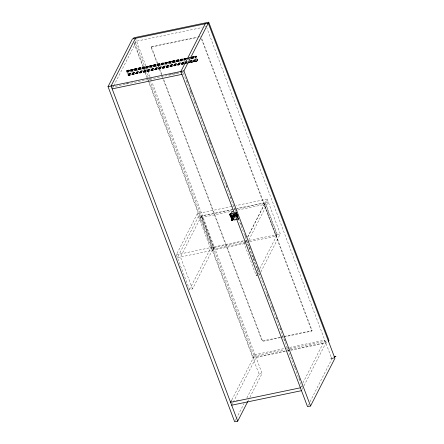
<?xml version="1.0" encoding="UTF-8"?>
<svg xmlns="http://www.w3.org/2000/svg" width="444" height="444" viewBox="0 0 444 444"><rect width="100%" height="100%" fill="white"/><g stroke="black" fill="none" stroke-linecap="round" stroke-linejoin="round"><path stroke-width="0.33" stroke-dasharray="2.22 1.67" d="M237.401 219.336L231.946 220.174L229.864 214.668L231.996 213.692L232.423 215.429C229.443 216.944 231.352 214.774 233.427 214.724L234.16 214.791M234.732 212.72C233.477 211.882 228.294 214.591 230.342 213.83L234.743 212.892M238.517 218.909L238.778 218.298L238.639 219.059M126.684 71.151L127.151 70.446L128.594 73.904L128.399 75.497L126.684 71.151L186.319 58.736M195.81 56.76L196.276 56.055L197.719 59.507L197.602 61.083L196.942 60.384L195.81 56.76L191.741 57.603M232.345 220.391L234.632 217.899L232.007 218.132L231.096 215.445M236.452 212.898L229.587 214.563L231.912 220.585L236.18 219.841M230.747 216.134L231.746 218.642L233.161 218.587L233.422 218.076C230.58 213.198 232.401 219.38 232.234 220.662L231.779 220.413L232.084 219.813L229.909 214.069M231.707 216.938L231.574 217.432L231.69 216.417L231.152 215.418L230.752 216.161L229.864 214.668L230.863 215.945L229.931 214.702L230.342 213.83L230.342 214.197L230.125 213.681L229.609 214.668L231.602 217.466L231.984 217.499L232.478 216.489M232.495 217.011L231.984 217.499L232.584 216.761M235.059 215.323L233.933 217.427L234.632 217.899L233.106 216.506L233.427 214.724L232.112 215.518L232.273 215.04L233.616 214.907M236.963 216.05L237.59 214.796C235.076 215.645 238.001 218.792 238.95 219.225M236.663 215.551L236.974 216.483L236.719 215.823M231.607 216.6L231.524 217.249L231.624 216.533M236.68 215.484L236.58 216.234L236.669 215.69M231.546 217.177L231.651 216.472L230.985 217.144M236.585 216.161L236.708 215.423M229.826 214.274L229.609 214.668L231.535 217.366L231.613 216.739M236.624 216.095L236.746 215.368L236.602 216.128M231.535 217.366L231.629 216.811M236.591 216.311L236.691 215.756M235.77 219.219L232.606 219.88L232.218 219.636L230.125 214.152M231.735 216.367L231.59 217.122L232.451 217.061M230.203 214.591L231.191 215.823L232.273 215.04L231.801 215.612M231.552 217.399L231.663 216.877L231.246 216.633M231.796 216.328L231.624 217.099L231.857 216.3M236.652 216.067L237.09 214.857L236.508 215.989M236.763 215.889L236.663 216.411L236.813 215.945L236.202 216.1M233.167 215.396L233.427 214.724L233.083 215.035M231.929 216.278L231.696 217.072L232.001 216.267M236.985 215.223L236.719 216.028L236.852 215.279L237.54 215.434L236.813 216.494L237.596 215.901L237.09 216.389M231.602 217.466L231.757 216.999M237.057 215.218L236.796 216.012L237.163 216.106M232.206 219.663C232.95 219.364 231.64 220.379 232.606 219.88M232.079 216.272L231.674 217.516L232.229 216.306M236.841 219.702L238.811 219.292L236.696 216.439L236.874 215.995M232.157 216.284L231.169 217.621M237.213 215.229L236.88 216.023L237.59 214.796L235.786 214.785M232.234 220.662L232.046 217.41L232.562 216.894M235.17 213.259L236.774 213.225L236.968 214.308M237.29 215.251L236.73 216.467M236.452 215.035C237.418 214.158 236.275 213.675 235.259 213.509M112.776 87.657L113.403 86.43M113.714 85.82L136.524 41.187L202.259 27.5M163.048 78.888L151.043 47.125L151.304 46.614L197.48 36.996M182.578 73.121L183.206 71.9M192.53 288.916L180.469 256.998L201.487 215.862L213.553 247.785L192.53 288.916L189.494 289.549L176.346 254.756L197.369 213.625L231.929 206.427M249.04 241.764L213.103 249.245L201.165 217.643L201.948 216.111L233.816 209.479M189.494 289.549L210.517 248.418L197.369 213.625M229.587 214.513L229.986 213.747M233.871 213.281L231.851 213.703L231.246 212.104L234.077 211.288M229.931 214.702L230.369 213.847M230.048 214.713L230.436 213.908M230.147 214.674L230.469 214.047M213.103 249.245L213.886 247.713L201.948 216.111M231.851 213.703L231.374 211.849M230.847 216.655L231.108 216.145M231.391 218.093L231.651 217.582L232.195 218.182L231.935 218.698M233.072 215.601L234.16 213.509M231.674 218.576L231.918 218.043M233.022 215.817L234.321 213.348M231.957 218.093L231.946 220.174L232.162 218.187M233.011 216.045L233.883 214.341M231.807 218.676L232.068 218.165M233.039 216.278L233.91 214.574M234.721 217.166L233.766 216.678C232.789 216.905 233.411 215.329 233.783 215.04M233.106 216.506L234.093 214.591M233.255 216.411L234.604 213.836M233.205 216.728L234.782 213.675M233.355 216.639L234.887 213.608M233.344 216.933L234.288 215.046L233.977 214.802L234.216 215.229M231.829 220.507L232.295 219.564M233.516 217.122L234.388 215.418M231.868 220.551L232.401 219.541M234.826 214.763L235.697 213.059L236.597 213.553L237.007 214.169L236.141 215.873M233.955 216.872L234.726 215.079M233.711 217.288L234.826 215.168M232.123 220.668L232.601 219.652M234.066 216.955L234.937 215.251M232.179 220.668L232.645 219.786M235.309 214.952L236.18 213.248M235.187 215.379L234.171 217.538L234.671 217.654M234.449 217.127L235.32 215.423M235.82 214.519L236.402 213.386M234.582 217.155L235.453 215.451M236.019 214.685L236.597 213.553M235.825 215.629L236.769 213.742M235.886 215.74L236.696 213.925M235.942 215.851L236.907 213.947M235.986 215.967L237.007 214.169L236.757 214.036M236.042 216.2L237.113 214.197M236.497 215.534L236.857 214.263M237.102 214.63L236.524 215.762L236.946 215.279M236.08 216.983L237.041 215.074M237.873 216.744L237.995 215.745L237.884 217.438L238.217 216.839L237.451 216.045L237.013 216.467M236.708 217.849L237.829 217.466L238.117 216.944L237.451 216.045M244.827 242.502L244.2 243.728L256.26 275.646L258.081 275.269M245.138 241.886L246.392 239.433M247.652 236.974L265.218 202.592L277.284 234.515L259.085 270.124M247.719 237.152L267.171 199.09L235.997 205.578M248.801 240.026L268.254 201.965L237.079 208.452M249.717 241.625L276.162 236.119L276.945 234.582L265.001 202.986L237.207 208.769M256.26 275.646L256.887 274.42M257.204 273.804L258.769 270.735M260.861 271.944L280.314 233.883L267.171 199.09M285.042 350.965L253.346 357.564L254.129 356.033L150.527 81.863M231.846 399.889L254.973 354.645L288.855 347.591M280.586 337.612L262.254 341.43L262.515 340.92L163.797 79.676M231.685 405.206L232.934 402.764M233.244 402.153L256.055 357.514L289.943 350.46M235.303 420.579L235.931 419.352M236.241 418.742L244.056 403.457M246.864 397.957L259.052 374.109L148.818 82.379M248.024 400.993L248.651 399.767M249.9 397.325L262.088 373.476L151.854 81.752M283.982 336.907L311.821 331.107L312.082 330.597L201.609 38.24M300.399 387.801L301.648 385.359M302.897 382.911L324.769 340.11L289.532 347.447M302.109 389.449L302.736 388.228M303.985 385.781L325.857 342.984L290.62 350.322M308.142 405.411L308.763 404.19M310.017 401.742L331.89 358.946L206.954 28.316M232.301 216.339L231.901 217.105L229.609 214.668L231.973 217.155L232.428 216.433M232.367 216.378L231.713 217.538M237.429 215.329L236.769 216.483M237.484 215.379L237.029 216.1L236.23 216.333L237.24 216.106L236.935 216.494L237.318 216.1M236.774 213.225L236.974 214.757M232.029 217.149L231.751 217.549L232.107 217.16M237.079 216.167L237.579 215.501M232.556 216.617L232.04 217.26L232.573 216.689L233.422 218.076M237.102 216.206L237.612 215.568M237.107 216.245L237.634 215.634M232.184 217.16L231.84 217.554L232.256 217.149M237.64 215.706L237.113 216.284L237.634 215.773M232.057 217.371L232.578 216.827M233.289 215.212L234.077 214.752M237.102 216.356L237.623 215.84M231.918 217.538L232.329 217.133M236.974 216.483L237.385 216.078M232.362 220.363L234.371 218.409L235.553 218.165M232.029 217.443L232.534 216.955M231.951 217.521L232.39 217.099M237.557 215.956L237.068 216.422L237.507 216.006M236.358 213.203L236.452 214.724L237.046 214.191L235.82 214.302L236.119 214.752L237.046 214.191M231.496 215.717L232.273 215.04M333.572 357.625L330.58 359.324L331.685 357.159L332.911 356.904M237.829 217.466L238.855 218.731M236.968 217.338L238.095 216.955M234.26 215.229L233.205 216.173M204.973 26.934L206.327 26.651M198.157 36.858L200.194 36.436M151.043 47.125L197.219 37.512M126.912 70.407L186.702 57.986M190.615 57.143L196.193 56.011M126.79 70.546L186.791 58.031M189.138 57.565L196.276 56.055M126.74 70.663L187.734 57.964M188.411 57.82L191.125 57.259M191.802 57.115L196.365 56.133M127.323 70.635L186.286 58.358M191.708 57.226L196.453 56.238M126.707 70.807L186.347 58.386M187.024 58.247L189.055 57.82M191.769 57.259L195.837 56.41M127.411 70.768L186.369 58.491M187.046 58.353L189.083 57.925M191.791 57.365L196.537 56.377M126.69 70.968L186.325 58.553M191.747 57.42L195.815 56.577M127.489 70.929L189.161 58.086M191.875 57.52L196.62 56.532M127.567 71.107L187.207 58.691M187.884 58.547L190.593 57.981M191.27 57.842L196.692 56.715M126.69 71.351L185.648 59.074M191.747 57.803L195.815 56.96M185.67 59.28L126.712 71.556L126.912 72.383L185.198 60.251M191.769 58.014L195.837 57.165L196.037 57.992L190.62 59.119M126.745 71.773L185.703 59.496M191.125 58.364L195.871 57.376M126.79 71.984L185.747 59.707M191.17 58.58L195.915 57.592M126.845 72.189L185.131 60.051M191.231 58.786L195.971 57.798M187.906 59.685L189.938 59.263M184.721 61.788L128.471 73.499L128.677 74.326L184.249 62.754M185.398 61.649L187.429 61.222M190.143 60.662L197.597 59.108L197.802 59.934L189.666 61.627M128.538 73.698L184.787 61.982M185.464 61.844L187.496 61.422M190.21 60.856L197.663 59.302M128.594 73.904L184.166 62.332M189.588 61.2L197.719 59.507M128.638 74.115L184.21 62.543M189.632 61.416L197.769 59.718M184.926 62.615L186.957 62.193M127.817 74.781L184.266 62.965M184.943 62.82L186.98 62.399M189.488 61.938L197.819 60.14M127.894 74.958L184.277 63.159M184.954 63.02L186.985 62.598M189.566 62.116L197.83 60.34M127.972 75.119L183.588 63.486M188.966 62.415L197.824 60.523M128.061 75.252L183.633 63.681M188.989 62.521L197.802 60.689M128.144 75.358L183.716 63.786M184.393 63.647L186.43 63.226M187.107 63.081L197.769 60.828M128.233 75.436L183.805 63.864M184.482 63.725L186.519 63.303M187.196 63.159L197.724 60.945M128.316 75.486L183.971 63.925M184.565 63.77L186.68 63.359M187.279 63.209L197.669 61.028M126.041 83.605L128.066 83.183M168.526 74.758L170.552 74.337M171.229 74.198L173.249 73.776M173.926 73.632L175.946 73.21M176.623 73.071L178.643 72.65M111.572 87.146L183.061 72.267L302.109 387.318L302.414 386.718L301.065 387.002M232.606 206.288L235.32 205.722M233.017 209.302L198.457 216.494L177.434 257.631L244.522 243.662M233.694 209.157L236.402 208.591M234.493 209.335L236.524 208.913M201.165 217.643L232.351 211.15M235.065 210.589L237.102 210.162M237.779 210.023L264.219 204.518L276.162 236.119M231.246 212.104L233.944 211.544M235.387 212.587L236.702 212.31M235.37 212.759L236.635 212.498M236.402 219.086L238.928 218.565M232.539 220.063L235.825 219.38M236.486 219.242L238.456 218.831M176.346 254.756L244.794 240.504M210.517 248.418L213.553 247.785M213.886 247.713L248.468 240.515M249.145 240.371L276.945 234.582M277.284 234.515L280.314 233.883M262.515 340.92L280.17 337.24M280.847 337.101L283.561 336.535M284.243 336.391L312.082 330.597M281.263 337.468L283.3 337.046M254.129 356.033L284.476 349.711M287.174 349.151L289.199 348.729M289.871 348.59L328.987 340.443M287.74 350.405L289.766 349.983M290.437 349.844L328.205 341.98M259.052 374.109L262.088 373.476M331.89 358.946L334.315 358.436M236.325 400.482L238.345 400.061M233.161 218.587L234.371 218.409M231.835 218.687L231.973 220.124M230.081 214.341L231.868 213.947L232.423 215.429M236.402 213.264L236.452 214.724M231.013 215.651L231.69 216.417M237.856 217.455L238.789 218.698M230.192 214.452L231.191 215.823L231.152 215.418M237.046 214.818L237.734 216.256M229.864 214.668L230.763 216.045M201.348 38.75L311.821 331.107M186.796 80.741L187.529 82.689M190.226 89.821L190.959 91.764M191.203 92.413L191.941 94.356M194.633 101.487L195.366 103.43M198.551 111.86L199.778 115.101M205.655 130.658L206.393 132.606M209.085 139.732L209.823 141.68M210.068 142.33L210.8 144.272M213.497 151.404L214.23 153.347M217.416 161.777L218.637 165.018M221.822 173.443L222.561 175.391M226.235 185.115L226.967 187.057M230.641 196.781L231.374 198.729M236.275 211.694L237.579 215.074M240.687 223.36L241.419 225.302M245.094 235.026L245.832 236.974M249.506 246.698L250.238 248.64M252.93 255.772L253.668 257.72M253.913 258.364L254.645 260.312M257.342 267.443L258.075 269.386M267.388 294.022L268.121 295.965M268.365 296.614L269.097 298.557M271.795 305.688L272.527 307.631M272.777 308.28L273.51 310.228M276.201 317.355L276.939 319.303M280.125 327.728L281.346 330.969M284.532 339.399L285.264 341.342M294.577 365.978L295.798 369.219M298.984 377.644L299.722 379.592M237.24 214.452L238.162 216.9M246.148 240.221L259.296 275.014M151.304 46.614L162.326 75.785M163.292 79.537L262.254 341.43M135.442 38.312L151.609 81.102M135.098 41.026L150.283 81.213M134.316 42.563L148.03 78.854M148.279 79.504L149.012 81.452M149.256 82.096L253.346 357.564M134.121 43.484L148.573 81.735M231.946 220.174L231.651 217.582M232.517 219.575L231.962 220.618L232.551 219.597"/><path stroke-width="0.67" d="M247.713 401.604L237.712 421.167L234.682 421.8L108.031 86.636L132.406 38.944L208.275 23.149L334.926 358.314L310.55 406.005L307.514 406.632L180.869 71.473L205.239 23.782M133.355 38.811L133.877 37.784L208.736 22.2L328.987 340.443L328.466 341.469M135.442 38.312L111.067 86.003L237.712 421.167M207.953 23.732L208.736 22.2M310.55 406.005L183.905 70.84L208.275 23.149M231.535 400.499L230.597 402.336L300.399 387.801M334.171 357.287L335.969 356.266L334.132 356.649M108.031 86.636L183.905 70.84M112.154 88.878L181.951 74.342M231.685 405.206L301.487 390.676"/></g></svg>
